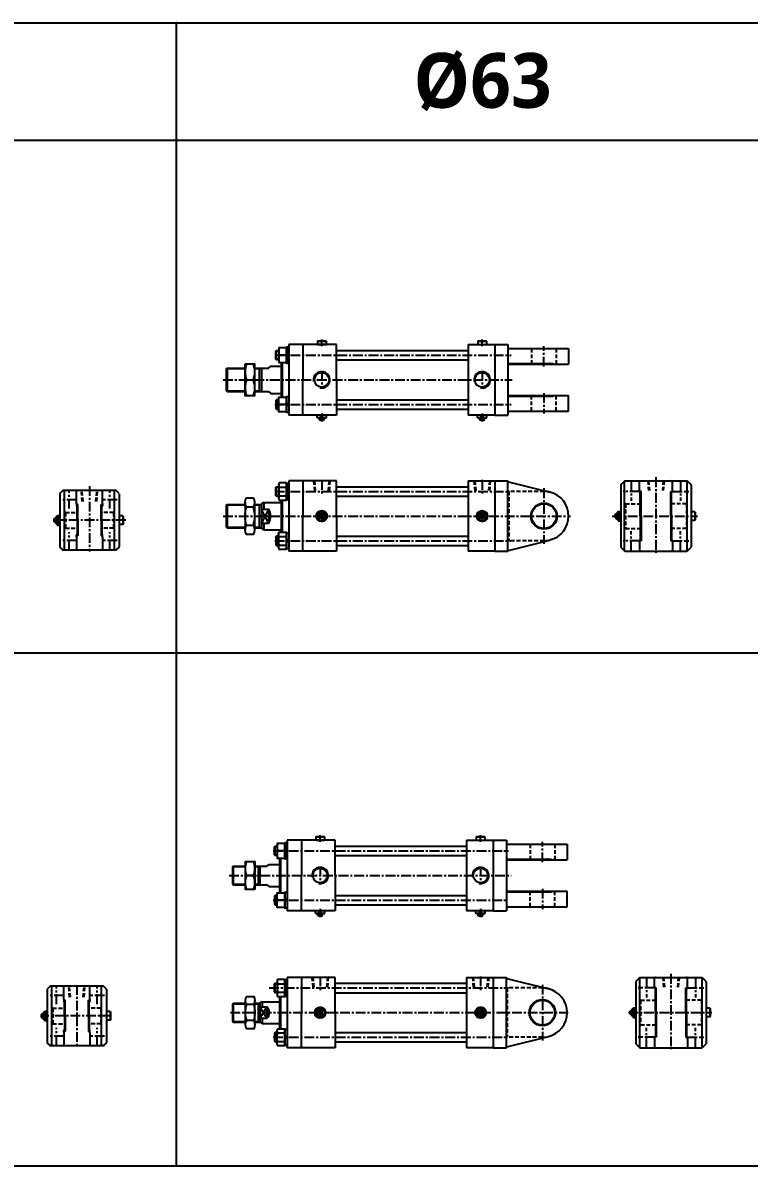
# Model space of a CAD drawing. Extents: x -819 to 29893, y -8942 to 9886.
# Drawn here: x 1351 to 2279, y 2848 to 4308 of the extents above; entities that cross this region are included whole.
import ezdxf

# ---------------------------------------------------------------- set-up
doc = ezdxf.new("R2010")
doc.units = 0
doc.header["$LTSCALE"] = 10
doc.header["$MEASUREMENT"] = 0
for name, pattern in [('CENTER', [2, 1.25, -0.25, 0.25, -0.25]), ('CENTERX2', [4, 2.5, -0.5, 0.5, -0.5]), ('HIDDENX2', [0.75, 0.5, -0.25])]:
    doc.linetypes.add(name, pattern=pattern)
doc.layers.get('0').update_dxf_attribs({"linetype": 'CONTINUOUS'})
doc.layers.get('DEFPOINTS').update_dxf_attribs({"linetype": 'CONTINUOUS'})
for name, color, linetype in [('CEN', 1, 'CENTERX2'), ('CENTER', 1, 'CENTER'), ('HID', 2, 'HIDDENX2'), ('ML', 7, 'CONTINUOUS'), ('테두리', 7, 'CONTINUOUS')]:
    doc.layers.add(name, color=color, linetype=linetype)
doc.styles.add('문자', font='romans.shx')

msp = doc.modelspace()

# ---------------------------------------------------------------- linework, layer by layer
for p, q in [((836.8, 4307.9), (1546.9, 4307.9)), ((1546.9, 4307.9), (2332, 4307.9)), ((1547.4, 2847.5), (1547.4, 4307.4)), ((837.3, 4157.9), (1547.4, 4157.9)), ((1547.4, 4157.9), (2332.5, 4157.9)), ((5152.1, 3502.7), (-0.5, 3502.7)), ((5151.6, 2847.5), (-0.5, 2847.5))]:
    msp.add_line(p, q)
for centre, start, end in [((1546.9, 4307.4), 0, 90), ((1547.9, 3718.4), 180, 270)]:
    msp.add_arc(centre, 0.5, start, end)
at = {"layer": 'CEN', "color": 1, "linetype": 'CENTER'}
for p, q in [((2017, 3868.9), (2017, 3894.9)), ((2017, 3834.9), (2017, 3808.9)), ((2017, 3713.4), (2017, 3642.4)), ((2015, 3235.8), (2015, 3261.8)), ((2015, 3201.8), (2015, 3175.8)), ((2015, 3079.1), (2015, 3008.2))]:
    msp.add_line(p, q, dxfattribs=at)
at = {"layer": 'CENTER'}
for p, q in [((2128.6, 3721.6), (2128.6, 3697.2)), ((2191.6, 3721.6), (2191.6, 3697.2)), ((1419.7, 3698.5), (1400.8, 3698.5)), ((1410.2, 3687.6), (1410.2, 3709.4)), ((1471.7, 3698.5), (1452.8, 3698.5)), ((1462.2, 3687.6), (1462.2, 3709.4)), ((2139.1, 3709.4), (2118, 3709.4)), ((2181, 3709.4), (2202.1, 3709.4)), ((1410.2, 3635.6), (1410.2, 3657.4)), ((1462.2, 3635.6), (1462.2, 3657.4)), ((2128.6, 3634.2), (2128.6, 3658.6)), ((2191.6, 3634.2), (2191.6, 3658.6)), ((1419.7, 3646.5), (1400.8, 3646.5)), ((1471.7, 3646.5), (1452.8, 3646.5)), ((2139.1, 3646.4), (2118, 3646.4)), ((2181, 3646.4), (2202.1, 3646.4)), ((2147.8, 3087.3), (2147.8, 3063)), ((2210.8, 3087.3), (2210.8, 3063)), ((1394, 3054.5), (1394, 3076.3)), ((1446, 3054.5), (1446, 3076.3)), ((2158.3, 3075.1), (2137.2, 3075.1)), ((2200.2, 3075.1), (2221.3, 3075.1)), ((1403.5, 3065.4), (1384.6, 3065.4)), ((1455.5, 3065.4), (1436.6, 3065.4)), ((1394, 3002.5), (1394, 3024.3)), ((1446, 3002.5), (1446, 3024.3)), ((2147.8, 3000), (2147.8, 3024.3)), ((2210.8, 3000), (2210.8, 3024.3)), ((1403.5, 3013.4), (1384.6, 3013.4)), ((1455.5, 3013.4), (1436.6, 3013.4)), ((2158.3, 3012.1), (2137.2, 3012.1)), ((2200.2, 3012.1), (2221.3, 3012.1))]:
    msp.add_line(p, q, dxfattribs=at)
at = {"layer": 'DEFPOINTS', "color": 0, "linetype": 'ByBlock'}
for p in [(2140.1, 3709.4), (2180.1, 3709.4), (1420.5, 3692.5), (1452, 3692.5), (2159.3, 3075.1), (2199.3, 3075.1), (1404.3, 3059.4), (1435.8, 3059.4)]:
    msp.add_point(p, dxfattribs=at)
at = {"layer": 'HID'}
for p, q in [((2001.2, 3891.9), (2001.2, 3872.9)), ((2032.7, 3891.9), (2032.7, 3872.9)), ((2000.2, 3871.9), (2001.2, 3872.9)), ((2001.2, 3872.9), (2032.7, 3872.9)), ((2024.6, 3871.9), (2024.6, 3871.9)), ((2033.7, 3871.9), (2032.7, 3872.9)), ((2000.2, 3831.9), (2001.2, 3830.9)), ((2001.2, 3830.9), (2032.7, 3830.9)), ((2001.2, 3811.9), (2001.2, 3830.9)), ((2024.6, 3831.9), (2024.6, 3831.9)), ((2033.7, 3831.9), (2032.7, 3830.9)), ((2032.7, 3811.9), (2032.7, 3830.9)), ((1427, 3696.5), (1425.8, 3710.5)), ((1428.1, 3696.5), (1426.9, 3710.5)), ((1444.3, 3696.5), (1445.6, 3710.5)), ((1445.5, 3696.5), (1446.7, 3710.5)), ((1722.5, 3722.9), (1723.6, 3710.1)), ((1723.6, 3722.9), (1724.9, 3708.9)), ((1742.3, 3722.9), (1741, 3708.9)), ((1743.4, 3722.9), (1742.3, 3710.1)), ((1927.5, 3722.9), (1928.6, 3710.1)), ((1928.6, 3722.9), (1929.9, 3708.9)), ((1947.3, 3722.9), (1946, 3708.9)), ((1948.4, 3722.9), (1947.3, 3710.1)), ((2149.6, 3722.9), (2150.7, 3710.1)), ((2150.7, 3722.9), (2152, 3708.9)), ((2169.4, 3722.9), (2168.1, 3708.9)), ((2170.5, 3722.9), (2169.4, 3710.1)), ((2017, 3709.4), (1971, 3709.4)), ((1972, 3709.4), (1972, 3646.4)), ((1404.5, 3683.5), (1405.5, 3682.5)), ((1405.5, 3682.5), (1405.5, 3662.5)), ((1405.5, 3682.5), (1420.5, 3682.5)), ((1467, 3682.5), (1452, 3682.5)), ((1468, 3683.5), (1467, 3682.5)), ((1467, 3682.5), (1467, 3662.5)), ((2120.1, 3694.6), (2121.1, 3693.6)), ((2121.1, 3693.6), (2121.1, 3662.1)), ((2121.1, 3693.6), (2140.1, 3693.6)), ((2199.1, 3693.6), (2180.1, 3693.6)), ((2200.1, 3694.6), (2199.1, 3693.6)), ((2199.1, 3693.6), (2199.1, 3662.1)), ((1404.5, 3661.5), (1405.5, 3662.5)), ((1405.5, 3662.5), (1420.5, 3662.5)), ((1467, 3662.5), (1452, 3662.5)), ((1468, 3661.5), (1467, 3662.5)), ((2120.1, 3661.1), (2121.1, 3662.1)), ((2121.1, 3662.1), (2140.1, 3662.1)), ((2199.1, 3662.1), (2180.1, 3662.1)), ((2200.1, 3661.1), (2199.1, 3662.1)), ((2017, 3646.4), (1971, 3646.4)), ((1999.2, 3258.8), (1999.2, 3239.8)), ((2030.7, 3258.8), (2030.7, 3239.8)), ((1998.2, 3238.8), (1999.2, 3239.8)), ((1999.2, 3239.8), (2030.7, 3239.8)), ((2022.6, 3238.8), (2022.6, 3238.8)), ((2031.7, 3238.8), (2030.7, 3239.8)), ((1998.2, 3198.8), (1999.2, 3197.8)), ((2022.6, 3198.8), (2022.6, 3198.8)), ((2031.7, 3198.8), (2030.7, 3197.8)), ((1999.2, 3197.8), (2030.7, 3197.8)), ((1999.2, 3178.8), (1999.2, 3197.8)), ((2030.7, 3178.8), (2030.7, 3197.8)), ((1720.5, 3088.6), (1721.6, 3075.8)), ((1721.6, 3088.6), (1722.9, 3074.6)), ((1740.3, 3088.6), (1739, 3074.6)), ((1741.4, 3088.6), (1740.3, 3075.8)), ((1925.5, 3088.6), (1926.6, 3075.8)), ((1926.6, 3088.6), (1927.9, 3074.6)), ((1945.3, 3088.6), (1944, 3074.6)), ((1946.4, 3088.6), (1945.3, 3075.8)), ((2168.8, 3088.6), (2169.9, 3075.8)), ((2169.9, 3088.6), (2171.2, 3074.6)), ((2188.6, 3088.6), (2187.4, 3074.6)), ((2189.7, 3088.6), (2188.6, 3075.8)), ((1410.8, 3063.4), (1409.6, 3077.4)), ((1411.9, 3063.4), (1410.7, 3077.4)), ((1428.1, 3063.4), (1429.4, 3077.4)), ((1429.3, 3063.4), (1430.5, 3077.4)), ((2015, 3075.1), (1969, 3075.1)), ((1970, 3075.1), (1970, 3012.1)), ((2139.3, 3060.4), (2140.3, 3059.4)), ((2140.3, 3059.4), (2140.3, 3027.9)), ((2140.3, 3059.4), (2159.3, 3059.4)), ((2218.3, 3059.4), (2199.3, 3059.4)), ((2219.3, 3060.4), (2218.3, 3059.4)), ((2218.3, 3059.4), (2218.3, 3027.9)), ((1388.3, 3050.4), (1389.3, 3049.4)), ((1389.3, 3049.4), (1389.3, 3029.4)), ((1389.3, 3049.4), (1404.3, 3049.4)), ((1450.8, 3049.4), (1435.8, 3049.4)), ((1451.8, 3050.4), (1450.8, 3049.4)), ((1450.8, 3049.4), (1450.8, 3029.4)), ((1388.3, 3028.4), (1389.3, 3029.4)), ((1389.3, 3029.4), (1404.3, 3029.4)), ((1450.8, 3029.4), (1435.8, 3029.4)), ((1451.8, 3028.4), (1450.8, 3029.4)), ((2139.3, 3026.9), (2140.3, 3027.9)), ((2140.3, 3027.9), (2159.3, 3027.9)), ((2218.3, 3027.9), (2199.3, 3027.9)), ((2219.3, 3026.9), (2218.3, 3027.9)), ((2015, 3012.1), (1969, 3012.1))]:
    msp.add_line(p, q, dxfattribs=at)
for centre, radius, start, end in [((2023.6, 3871.9), 1, 0, 90), ((2023.6, 3831.9), 1, 270, 0), ((2017, 3677.9), 31.5, 75.9331, 90), ((2017, 3677.9), 31.5, 270, 284.0669), ((2021.6, 3238.8), 1, 0, 90), ((2021.6, 3198.8), 1, 270, 0), ((2015, 3043.6), 31.5, 75.9331, 90), ((2015, 3043.6), 31.5, 270, 284.0669)]:
    msp.add_arc(centre, radius, start, end, dxfattribs=at)
at = {"layer": 'ML'}
for p, q in [((1727.5, 3901.4), (1728, 3901.9)), ((1727.5, 3901.4), (1738.5, 3901.4)), ((1727.5, 3901.4), (1727.5, 3896.9)), ((1728, 3901.9), (1738, 3901.9)), ((1738.5, 3901.4), (1738, 3901.9)), ((1738.5, 3901.4), (1738.5, 3896.9)), ((1932.5, 3901.4), (1933, 3901.9)), ((1932.5, 3901.4), (1943.5, 3901.4)), ((1932.5, 3901.4), (1932.5, 3896.9)), ((1933, 3901.9), (1943, 3901.9)), ((1943.5, 3901.4), (1943, 3901.9)), ((1943.5, 3901.4), (1943.5, 3896.9)), ((1675.4, 3877.4), (1675.4, 3889.4)), ((1688, 3885.8), (1691, 3882.8)), ((1691, 3896.9), (1691, 3806.9)), ((1709, 3896.9), (1691, 3896.9)), ((1752, 3896.9), (1709, 3896.9)), ((1709, 3896.9), (1709, 3851.9)), ((1727.5, 3896.9), (1738.5, 3896.9)), ((1752, 3851.9), (1752, 3896.9)), ((1752, 3889.4), (1920, 3889.4)), ((1920, 3896.9), (1954, 3896.9)), ((1920, 3896.9), (1920, 3851.9)), ((1932.5, 3896.9), (1943.5, 3896.9)), ((1954, 3896.9), (1954, 3806.9)), ((1954, 3896.9), (1971, 3896.9)), ((1971, 3896.9), (1971, 3806.9)), ((1971, 3891.9), (2048.5, 3891.9)), ((2048.5, 3891.9), (2048.5, 3871.9)), ((1688, 3883.4), (1678.8, 3883.4)), ((1681, 3873.9), (1681, 3829.9)), ((1682.5, 3873.9), (1682.5, 3829.9)), ((1688, 3884.1), (1691, 3881.1)), ((1752, 3877.4), (1920, 3877.4)), ((1971, 3872.9), (2023.6, 3872.9)), ((1971, 3870.9), (1972, 3870.9)), ((1972, 3871.9), (2048.5, 3871.9)), ((1972, 3870.9), (1972, 3871.9)), ((1611, 3865.9), (1612, 3866.9)), ((1611, 3865.9), (1611, 3837.9)), ((1612, 3866.9), (1612, 3836.9)), ((1612, 3866.9), (1635, 3866.9)), ((1647, 3866.9), (1665, 3866.9)), ((1653, 3866.9), (1653, 3836.9)), ((1656, 3866.9), (1656, 3836.9)), ((1665, 3866.9), (1668, 3869.4)), ((1668, 3869.4), (1681, 3869.4)), ((1636.8, 3851.9), (1645.2, 3851.9)), ((1709, 3806.9), (1709, 3851.9)), ((1752, 3851.9), (1752, 3806.9)), ((1920, 3851.9), (1920, 3806.9)), ((1611, 3837.9), (1612, 3836.9)), ((1612, 3836.9), (1635, 3836.9)), ((1647, 3836.9), (1665, 3836.9)), ((1665, 3836.9), (1668, 3834.4)), ((1668, 3834.4), (1681, 3834.4)), ((1675.4, 3826.4), (1675.4, 3814.4)), ((1752, 3826.4), (1920, 3826.4)), ((1971, 3832.9), (1972, 3832.9)), ((1971, 3830.9), (2023.6, 3830.9)), ((1972, 3832.9), (1972, 3831.9)), ((1972, 3831.9), (2048.5, 3831.9)), ((2048.5, 3811.9), (2048.5, 3831.9)), ((1688, 3820.4), (1678.8, 3820.4)), ((1688, 3819.8), (1691, 3822.8)), ((1688, 3818.1), (1691, 3821.1)), ((1752, 3814.4), (1920, 3814.4)), ((1971, 3811.9), (2048.5, 3811.9)), ((1709, 3806.9), (1691, 3806.9)), ((1752, 3806.9), (1709, 3806.9)), ((1739, 3806.9), (1727, 3806.9)), ((1727, 3803.9), (1727, 3806.9)), ((1727, 3803.9), (1731.8, 3803.9)), ((1728, 3802.9), (1727, 3803.9)), ((1738, 3802.9), (1728, 3802.9)), ((1730, 3800.9), (1730, 3802.9)), ((1731, 3799.9), (1730, 3800.9)), ((1730, 3800.9), (1736, 3800.9)), ((1735, 3799.9), (1731, 3799.9)), ((1731.8, 3802.9), (1731.8, 3806.9)), ((1734.1, 3802.9), (1734.1, 3806.9)), ((1734.1, 3803.9), (1739, 3803.9)), ((1735, 3799.9), (1736, 3800.9)), ((1736, 3800.9), (1736, 3802.9)), ((1738, 3802.9), (1739, 3803.9)), ((1739, 3803.9), (1739, 3806.9)), ((1954, 3806.9), (1920, 3806.9)), ((1944, 3806.9), (1932, 3806.9)), ((1932, 3803.9), (1932, 3806.9)), ((1932, 3803.9), (1936.8, 3803.9)), ((1933, 3802.9), (1932, 3803.9)), ((1943, 3802.9), (1933, 3802.9)), ((1935, 3800.9), (1935, 3802.9)), ((1936, 3799.9), (1935, 3800.9)), ((1935, 3800.9), (1941, 3800.9)), ((1940, 3799.9), (1936, 3799.9)), ((1936.8, 3802.9), (1936.8, 3806.9)), ((1939.1, 3802.9), (1939.1, 3806.9)), ((1939.1, 3803.9), (1944, 3803.9)), ((1940, 3799.9), (1941, 3800.9)), ((1941, 3800.9), (1941, 3802.9)), ((1943, 3802.9), (1944, 3803.9)), ((1944, 3803.9), (1944, 3806.9)), ((1954, 3806.9), (1971, 3806.9)), ((1470.3, 3710.5), (1402.2, 3710.5)), ((1404.5, 3634.5), (1404.5, 3710.5)), ((1419.5, 3693.5), (1419.5, 3709.5)), ((1453, 3693.5), (1453, 3709.5)), ((1468, 3634.5), (1468, 3710.5)), ((1675.4, 3703.4), (1675.4, 3715.4)), ((1678, 3717.6), (1678, 3701.2)), ((1678.8, 3714.9), (1688, 3714.9)), ((1688, 3711.7), (1691, 3708.7)), ((1688, 3710), (1691, 3707)), ((1709, 3722.9), (1691, 3722.9)), ((1691, 3722.9), (1691, 3632.9)), ((1752, 3722.9), (1709, 3722.9)), ((1709, 3722.9), (1709, 3677.9)), ((1752, 3677.9), (1752, 3722.9)), ((1752, 3715.4), (1920, 3715.4)), ((1920, 3722.9), (1954, 3722.9)), ((1920, 3722.9), (1920, 3677.9)), ((1954, 3722.9), (1954, 3632.9)), ((1954, 3722.9), (1971, 3722.9)), ((1971, 3632.9), (1971, 3722.9)), ((1971, 3722.9), (1971, 3722.7)), ((1971.7, 3721.7), (2024.6, 3708.4)), ((2115.1, 3717.6), (2115.1, 3638.2)), ((2120.1, 3633.2), (2120.1, 3722.6)), ((2120.4, 3722.9), (2199.7, 3722.9)), ((2139.1, 3710.4), (2139.1, 3721.9)), ((2139.1, 3710.4), (2139.1, 3709.4)), ((2181.1, 3710.4), (2181.1, 3721.9)), ((2181.1, 3710.4), (2181.1, 3709.4)), ((2200.1, 3633.2), (2200.1, 3722.6)), ((2205.1, 3717.6), (2205.1, 3638.2)), ((1398.2, 3706.5), (1398.2, 3638.5)), ((1474.2, 3706.5), (1474.2, 3638.5)), ((1635, 3695.5), (1635, 3660.3)), ((1647, 3695.5), (1647, 3660.3)), ((1659, 3695.4), (1656, 3693.7)), ((1659, 3695.4), (1681, 3695.4)), ((1659, 3695.4), (1659, 3686.9)), ((1678.8, 3703.9), (1688, 3703.9)), ((1681, 3698.4), (1681, 3657.4)), ((1682.5, 3698.4), (1682.5, 3657.4)), ((1752, 3703.4), (1920, 3703.4)), ((2140.1, 3677.9), (2140.1, 3709.4)), ((2141.1, 3709.4), (2140.1, 3709.4)), ((2141.1, 3677.9), (2141.1, 3709.4)), ((2179.1, 3709.4), (2180.1, 3709.4)), ((2179.1, 3677.9), (2179.1, 3709.4)), ((2180.1, 3677.9), (2180.1, 3709.4)), ((1419.5, 3693.5), (1419.5, 3691.4)), ((1420.5, 3672.5), (1420.5, 3692.5)), ((1421.5, 3692.5), (1420.5, 3692.5)), ((1421.5, 3672.5), (1421.5, 3692.5)), ((1451, 3672.5), (1451, 3692.5)), ((1451, 3692.5), (1452, 3692.5)), ((1452, 3672.5), (1452, 3692.5)), ((1453, 3693.5), (1453, 3691.4)), ((1611, 3691.9), (1612, 3692.9)), ((1611, 3691.9), (1611, 3663.9)), ((1612, 3692.9), (1635, 3692.9)), ((1612, 3692.9), (1612, 3662.9)), ((1636.8, 3689.6), (1645.2, 3689.6)), ((1647, 3692.9), (1656, 3692.9)), ((1653, 3692.9), (1653, 3662.9)), ((1656, 3693.7), (1656, 3662.1)), ((1656, 3686.9), (1665, 3686.9)), ((1665, 3686.9), (1665, 3668.9)), ((1731.8, 3683.8), (1727.1, 3679.1)), ((1734.1, 3683.8), (1738.8, 3679.1)), ((1936.8, 3683.8), (1932.1, 3679.1)), ((1939.1, 3683.8), (1943.8, 3679.1)), ((2108.1, 3679.9), (2109.1, 3680.9)), ((2109.1, 3680.9), (2109.1, 3674.9)), ((2109.1, 3680.9), (2111.1, 3680.9)), ((2111.1, 3682.9), (2112.1, 3683.9)), ((2111.1, 3672.9), (2111.1, 3682.9)), ((2112.1, 3683.9), (2115.1, 3683.9)), ((2112.1, 3683.9), (2112.1, 3679.1)), ((2115.1, 3671.9), (2115.1, 3683.9)), ((2209.6, 3683.4), (2205.1, 3683.4)), ((2209.6, 3683.4), (2209.6, 3672.4)), ((2209.6, 3683.4), (2210.1, 3682.9)), ((2210.1, 3682.9), (2210.1, 3672.9)), ((1391.2, 3674.5), (1392.2, 3675.5)), ((1391.2, 3670.5), (1391.2, 3674.5)), ((1391.2, 3670.5), (1392.2, 3669.5)), ((1392.2, 3675.5), (1392.2, 3669.5)), ((1392.2, 3675.5), (1394.2, 3675.5)), ((1392.2, 3669.5), (1394.2, 3669.5)), ((1394.2, 3677.5), (1395.2, 3678.5)), ((1394.2, 3667.5), (1394.2, 3677.5)), ((1394.2, 3673.7), (1398.2, 3673.7)), ((1394.2, 3671.3), (1398.2, 3671.3)), ((1394.2, 3667.5), (1395.2, 3666.5)), ((1395.2, 3678.5), (1395.2, 3673.7)), ((1395.2, 3678.5), (1398.2, 3678.5)), ((1395.2, 3671.3), (1395.2, 3666.5)), ((1395.2, 3666.5), (1398.2, 3666.5)), ((1398.2, 3666.5), (1398.2, 3678.5)), ((1420.5, 3672.5), (1420.5, 3652.5)), ((1421.5, 3672.5), (1421.5, 3652.5)), ((1451, 3672.5), (1451, 3652.5)), ((1452, 3672.5), (1452, 3652.5)), ((1478.7, 3678), (1474.2, 3678)), ((1478.7, 3667), (1474.2, 3667)), ((1478.7, 3678), (1478.7, 3667)), ((1478.7, 3678), (1479.2, 3677.5)), ((1478.7, 3667), (1479.2, 3667.5)), ((1479.2, 3677.5), (1479.2, 3667.5)), ((1636.8, 3666.1), (1645.2, 3666.1)), ((1656, 3668.9), (1665, 3668.9)), ((1659, 3668.9), (1659, 3660.4)), ((1709, 3632.9), (1709, 3677.9)), ((1727.1, 3676.7), (1731.8, 3672)), ((1738.8, 3676.7), (1734.1, 3672)), ((1752, 3677.9), (1752, 3632.9)), ((1920, 3677.9), (1920, 3632.9)), ((1932.1, 3676.7), (1936.8, 3672)), ((1943.8, 3676.7), (1939.1, 3672)), ((2108.1, 3675.9), (2108.1, 3679.9)), ((2108.1, 3675.9), (2109.1, 3674.9)), ((2109.1, 3674.9), (2111.1, 3674.9)), ((2111.1, 3679.1), (2115.1, 3679.1)), ((2111.1, 3676.7), (2115.1, 3676.7)), ((2111.1, 3672.9), (2112.1, 3671.9)), ((2112.1, 3676.7), (2112.1, 3671.9)), ((2112.1, 3671.9), (2115.1, 3671.9)), ((2140.1, 3677.9), (2140.1, 3646.4)), ((2141.1, 3677.9), (2141.1, 3646.4)), ((2179.1, 3677.9), (2179.1, 3646.4)), ((2180.1, 3677.9), (2180.1, 3646.4)), ((2209.6, 3672.4), (2205.1, 3672.4)), ((2209.6, 3672.4), (2210.1, 3672.9)), ((1419.5, 3651.5), (1419.5, 3653.5)), ((1419.5, 3651.5), (1419.5, 3635.5)), ((1421.5, 3652.5), (1420.5, 3652.5)), ((1451, 3652.5), (1452, 3652.5)), ((1453, 3651.5), (1453, 3653.5)), ((1453, 3651.5), (1453, 3635.5)), ((1611, 3663.9), (1612, 3662.9)), ((1612, 3662.9), (1635, 3662.9)), ((1647, 3662.9), (1656, 3662.9)), ((1659, 3660.4), (1656, 3662.1)), ((1659, 3660.4), (1681, 3660.4)), ((1675.4, 3652.4), (1675.4, 3640.4)), ((1678, 3638.2), (1678, 3654.6)), ((1678.8, 3651.9), (1688, 3651.9)), ((1752, 3652.4), (1920, 3652.4)), ((1678.8, 3640.9), (1688, 3640.9)), ((1688, 3645.7), (1691, 3648.7)), ((1688, 3644), (1691, 3647)), ((1752, 3640.4), (1920, 3640.4)), ((1971.7, 3634.1), (2024.6, 3647.3)), ((2139.1, 3645.4), (2139.1, 3646.3)), ((2139.1, 3645.4), (2139.1, 3633.9)), ((2141.1, 3646.4), (2140.1, 3646.4)), ((2179.1, 3646.4), (2180.1, 3646.4)), ((2181.1, 3645.4), (2181.1, 3646.3)), ((2181.1, 3645.4), (2181.1, 3633.9)), ((1470.3, 3634.5), (1402.2, 3634.5)), ((1709, 3632.9), (1691, 3632.9)), ((1752, 3632.9), (1709, 3632.9)), ((1954, 3632.9), (1920, 3632.9)), ((1954, 3632.9), (1971, 3632.9)), ((1971, 3632.9), (1971, 3633.1)), ((2120.4, 3632.9), (2199.7, 3632.9)), ((1689, 3263.8), (1689, 3173.8)), ((1707, 3263.8), (1689, 3263.8)), ((1750, 3263.8), (1707, 3263.8)), ((1707, 3263.8), (1707, 3218.8)), ((1725.5, 3268.3), (1726, 3268.8)), ((1725.5, 3268.3), (1736.5, 3268.3)), ((1725.5, 3268.3), (1725.5, 3263.8)), ((1725.5, 3263.8), (1736.5, 3263.8)), ((1726, 3268.8), (1736, 3268.8)), ((1736.5, 3268.3), (1736, 3268.8)), ((1736.5, 3268.3), (1736.5, 3263.8)), ((1750, 3218.8), (1750, 3263.8)), ((1918, 3263.8), (1952, 3263.8)), ((1918, 3263.8), (1918, 3218.8)), ((1930.5, 3268.3), (1931, 3268.8)), ((1930.5, 3268.3), (1941.5, 3268.3)), ((1930.5, 3268.3), (1930.5, 3263.8)), ((1930.5, 3263.8), (1941.5, 3263.8)), ((1931, 3268.8), (1941, 3268.8)), ((1941.5, 3268.3), (1941, 3268.8)), ((1941.5, 3268.3), (1941.5, 3263.8)), ((1952, 3263.8), (1952, 3173.8)), ((1952, 3263.8), (1969, 3263.8)), ((1969, 3263.8), (1969, 3173.8)), ((1969, 3258.8), (2046.5, 3258.8)), ((2046.5, 3258.8), (2046.5, 3238.8)), ((1673.4, 3244.3), (1673.4, 3256.3)), ((1686, 3250.3), (1676.8, 3250.3)), ((1686, 3252.7), (1689, 3249.7)), ((1686, 3251), (1689, 3248)), ((1750, 3256.3), (1918, 3256.3)), ((1750, 3244.3), (1918, 3244.3)), ((1619, 3229.8), (1620, 3230.8)), ((1619, 3229.8), (1619, 3207.8)), ((1620, 3230.8), (1620, 3206.8)), ((1620, 3230.8), (1635.6, 3230.8)), ((1647.6, 3230.8), (1654, 3230.8)), ((1652, 3230.8), (1652, 3206.8)), ((1654, 3230.8), (1654, 3206.8)), ((1654, 3230.8), (1663, 3230.8)), ((1663, 3230.8), (1666, 3232.8)), ((1666, 3232.8), (1679, 3232.8)), ((1679, 3240.8), (1679, 3196.8)), ((1680.5, 3240.8), (1680.5, 3196.8)), ((1969, 3239.8), (2021.6, 3239.8)), ((1969, 3237.8), (1970, 3237.8)), ((1970, 3238.8), (2046.5, 3238.8)), ((1970, 3237.8), (1970, 3238.8)), ((1646, 3218.8), (1637.3, 3218.8)), ((1707, 3173.8), (1707, 3218.8)), ((1750, 3218.8), (1750, 3173.8)), ((1918, 3218.8), (1918, 3173.8)), ((1619, 3207.8), (1620, 3206.8)), ((1620, 3206.8), (1635.6, 3206.8)), ((1654, 3206.8), (1663, 3206.8)), ((1663, 3206.8), (1666, 3204.8)), ((1666, 3204.8), (1679, 3204.8)), ((1969, 3199.8), (1970, 3199.8)), ((1970, 3199.8), (1970, 3198.8)), ((1970, 3198.8), (2046.5, 3198.8)), ((2046.5, 3178.8), (2046.5, 3198.8)), ((1673.4, 3193.3), (1673.4, 3181.3)), ((1686, 3187.3), (1676.8, 3187.3)), ((1686, 3186.7), (1689, 3189.7)), ((1686, 3185), (1689, 3188)), ((1750, 3193.3), (1918, 3193.3)), ((1969, 3197.8), (2021.6, 3197.8)), ((1707, 3173.8), (1689, 3173.8)), ((1750, 3173.8), (1707, 3173.8)), ((1737, 3173.8), (1725, 3173.8)), ((1725, 3170.8), (1725, 3173.8)), ((1725, 3170.8), (1729.8, 3170.8)), ((1726, 3169.8), (1725, 3170.8)), ((1736, 3169.8), (1726, 3169.8)), ((1728, 3167.8), (1728, 3169.8)), ((1729.8, 3169.8), (1729.8, 3173.8)), ((1732.1, 3169.8), (1732.1, 3173.8)), ((1732.1, 3170.8), (1737, 3170.8)), ((1734, 3167.8), (1734, 3169.8)), ((1736, 3169.8), (1737, 3170.8)), ((1737, 3170.8), (1737, 3173.8)), ((1750, 3181.3), (1918, 3181.3)), ((1952, 3173.8), (1918, 3173.8)), ((1942, 3173.8), (1930, 3173.8)), ((1930, 3170.8), (1930, 3173.8)), ((1930, 3170.8), (1934.8, 3170.8)), ((1931, 3169.8), (1930, 3170.8)), ((1941, 3169.8), (1931, 3169.8)), ((1933, 3167.8), (1933, 3169.8)), ((1934.8, 3169.8), (1934.8, 3173.8)), ((1937.1, 3169.8), (1937.1, 3173.8)), ((1937.1, 3170.8), (1942, 3170.8)), ((1939, 3167.8), (1939, 3169.8)), ((1941, 3169.8), (1942, 3170.8)), ((1942, 3170.8), (1942, 3173.8)), ((1952, 3173.8), (1969, 3173.8)), ((1969, 3178.8), (2046.5, 3178.8)), ((1729, 3166.8), (1728, 3167.8)), ((1728, 3167.8), (1734, 3167.8)), ((1733, 3166.8), (1729, 3166.8)), ((1733, 3166.8), (1734, 3167.8)), ((1934, 3166.8), (1933, 3167.8)), ((1933, 3167.8), (1939, 3167.8)), ((1938, 3166.8), (1934, 3166.8)), ((1938, 3166.8), (1939, 3167.8)), ((1676, 3083.4), (1676, 3066.9)), ((1707, 3088.6), (1689, 3088.6)), ((1689, 3088.6), (1689, 2998.6)), ((1750, 3088.6), (1707, 3088.6)), ((1707, 3088.6), (1707, 3043.6)), ((1750, 3043.6), (1750, 3088.6)), ((1918, 3088.6), (1952, 3088.6)), ((1918, 3088.6), (1918, 3043.6)), ((1952, 3088.6), (1952, 2998.6)), ((1952, 3088.6), (1969, 3088.6)), ((1969, 2998.6), (1969, 3088.6)), ((1969, 3088.6), (1969, 3088.4)), ((1969.7, 3087.4), (2022.6, 3074.2)), ((2134.3, 3083.3), (2134.3, 3003.9)), ((2139.3, 2998.9), (2139.3, 3088.3)), ((2139.6, 3088.6), (2218.9, 3088.6)), ((2158.3, 3076.1), (2158.3, 3087.6)), ((2200.3, 3076.1), (2200.3, 3087.6)), ((2219.3, 2998.9), (2219.3, 3088.3)), ((2224.3, 3083.3), (2224.3, 3003.9)), ((1382, 3073.4), (1382, 3005.4)), ((1454.1, 3077.4), (1386, 3077.4)), ((1388.3, 3001.4), (1388.3, 3077.4)), ((1403.3, 3060.4), (1403.3, 3076.4)), ((1436.8, 3060.4), (1436.8, 3076.4)), ((1451.8, 3001.4), (1451.8, 3077.4)), ((1458, 3073.4), (1458, 3005.4)), ((1673.4, 3069.1), (1673.4, 3081.1)), ((1676.8, 3080.6), (1686, 3080.6)), ((1676.8, 3069.6), (1686, 3069.6)), ((1686, 3077.5), (1689, 3074.5)), ((1686, 3075.8), (1689, 3072.8)), ((1750, 3081.1), (1918, 3081.1)), ((1750, 3069.1), (1918, 3069.1)), ((2158.3, 3076.1), (2158.3, 3075.2)), ((2159.3, 3043.6), (2159.3, 3075.1)), ((2160.3, 3075.1), (2159.3, 3075.1)), ((2160.3, 3043.6), (2160.3, 3075.1)), ((2198.3, 3075.1), (2199.3, 3075.1)), ((2198.3, 3043.6), (2198.3, 3075.1)), ((2199.3, 3043.6), (2199.3, 3075.1)), ((2200.3, 3076.1), (2200.3, 3075.2)), ((1403.3, 3060.4), (1403.3, 3058.4)), ((1404.3, 3039.4), (1404.3, 3059.4)), ((1405.3, 3059.4), (1404.3, 3059.4)), ((1405.3, 3039.4), (1405.3, 3059.4)), ((1434.8, 3039.4), (1434.8, 3059.4)), ((1434.8, 3059.4), (1435.8, 3059.4)), ((1435.8, 3039.4), (1435.8, 3059.4)), ((1436.8, 3060.4), (1436.8, 3058.4)), ((1619, 3054.6), (1620, 3055.6)), ((1619, 3054.6), (1619, 3032.6)), ((1620, 3055.6), (1620, 3031.6)), ((1620, 3055.6), (1635.6, 3055.6)), ((1635.6, 3028.3), (1635.6, 3059)), ((1646.1, 3053.9), (1637.2, 3053.9)), ((1647.6, 3028.3), (1647.6, 3059)), ((1647.6, 3055.6), (1654, 3055.6)), ((1652, 3055.6), (1652, 3031.6)), ((1657, 3057.6), (1654, 3055.9)), ((1654, 3055.9), (1654, 3031.4)), ((1657, 3057.6), (1679, 3057.6)), ((1657, 3057.6), (1657, 3050.8)), ((1679, 3064.2), (1679, 3023.1)), ((1680.5, 3064.2), (1680.5, 3023.1)), ((1375, 3041.4), (1376, 3042.4)), ((1375, 3037.4), (1375, 3041.4)), ((1375.5, 3041.9), (1378, 3041.9)), ((1376, 3042.4), (1376, 3036.4)), ((1376, 3042.4), (1378, 3042.4)), ((1378, 3044.4), (1379, 3045.4)), ((1378, 3034.4), (1378, 3044.4)), ((1378, 3040.6), (1382, 3040.6)), ((1378, 3038.2), (1382, 3038.2)), ((1379, 3045.4), (1379, 3040.6)), ((1379, 3045.4), (1382, 3045.4)), ((1379, 3038.2), (1379, 3033.4)), ((1382, 3033.4), (1382, 3045.4)), ((1404.3, 3039.4), (1404.3, 3019.4)), ((1405.3, 3039.4), (1405.3, 3019.4)), ((1434.8, 3039.4), (1434.8, 3019.4)), ((1435.8, 3039.4), (1435.8, 3019.4)), ((1462.5, 3044.9), (1458, 3044.9)), ((1462.5, 3044.9), (1462.5, 3033.9)), ((1462.5, 3044.9), (1463, 3044.4)), ((1463, 3044.4), (1463, 3034.4)), ((1654, 3050.8), (1663, 3050.8)), ((1663, 3050.8), (1663, 3036.4)), ((1707, 2998.6), (1707, 3043.6)), ((1729.8, 3049.5), (1725.1, 3044.8)), ((1725.1, 3042.4), (1729.8, 3037.7)), ((1732.1, 3049.5), (1736.8, 3044.8)), ((1736.8, 3042.4), (1732.1, 3037.7)), ((1750, 3043.6), (1750, 2998.6)), ((1918, 3043.6), (1918, 2998.6)), ((1934.8, 3049.5), (1930.1, 3044.8)), ((1930.1, 3042.4), (1934.8, 3037.7)), ((1937.1, 3049.5), (1941.8, 3044.8)), ((1941.8, 3042.4), (1937.1, 3037.7)), ((2127.3, 3045.6), (2128.3, 3046.6)), ((2127.3, 3041.6), (2127.3, 3045.6)), ((2127.3, 3041.6), (2128.3, 3040.6)), ((2128.3, 3046.6), (2128.3, 3040.6)), ((2128.3, 3046.6), (2130.3, 3046.6)), ((2128.3, 3040.6), (2130.3, 3040.6)), ((2130.3, 3048.6), (2131.3, 3049.6)), ((2130.3, 3038.6), (2130.3, 3048.6)), ((2130.3, 3044.8), (2134.3, 3044.8)), ((2130.3, 3042.4), (2134.3, 3042.4)), ((2130.3, 3038.6), (2131.3, 3037.6)), ((2131.3, 3049.6), (2134.3, 3049.6)), ((2131.3, 3049.6), (2131.3, 3044.8)), ((2131.3, 3042.4), (2131.3, 3037.6)), ((2134.3, 3037.6), (2134.3, 3049.6)), ((2159.3, 3043.6), (2159.3, 3012.1)), ((2160.3, 3043.6), (2160.3, 3012.1)), ((2198.3, 3043.6), (2198.3, 3012.1)), ((2199.3, 3043.6), (2199.3, 3012.1)), ((2228.8, 3049.1), (2224.3, 3049.1)), ((2224.3, 3049.1), (2224.3, 3038.1)), ((2228.8, 3038.1), (2224.3, 3038.1)), ((2228.8, 3049.1), (2228.8, 3038.1)), ((2228.8, 3049.1), (2229.3, 3048.6)), ((2228.8, 3038.1), (2229.3, 3038.6)), ((2229.3, 3048.6), (2229.3, 3038.6)), ((1375, 3037.4), (1376, 3036.4)), ((1375.5, 3036.9), (1378, 3036.9)), ((1376, 3036.4), (1378, 3036.4)), ((1378, 3034.4), (1379, 3033.4)), ((1379, 3033.4), (1382, 3033.4)), ((1462.5, 3033.9), (1458, 3033.9)), ((1462.5, 3033.9), (1463, 3034.4)), ((1619, 3032.6), (1620, 3031.6)), ((1620, 3031.6), (1635.6, 3031.6)), ((1646.1, 3033.4), (1637.2, 3033.4)), ((1647.6, 3031.6), (1654, 3031.6)), ((1654, 3036.4), (1663, 3036.4)), ((1657, 3029.6), (1654, 3031.4)), ((1657, 3036.4), (1657, 3029.6)), ((1657, 3029.6), (1679, 3029.6)), ((2131.3, 3037.6), (2134.3, 3037.6)), ((1403.3, 3018.4), (1403.3, 3020.4)), ((1403.3, 3018.4), (1403.3, 3002.4)), ((1405.3, 3019.4), (1404.3, 3019.4)), ((1434.8, 3019.4), (1435.8, 3019.4)), ((1436.8, 3018.4), (1436.8, 3020.4)), ((1436.8, 3018.4), (1436.8, 3002.4)), ((1673.4, 3018.1), (1673.4, 3006.1)), ((1676, 3003.9), (1676, 3020.4)), ((1676.8, 3017.6), (1686, 3017.6)), ((1686, 3011.5), (1689, 3014.5)), ((1686, 3009.8), (1689, 3012.8)), ((1750, 3018.1), (1918, 3018.1)), ((1969.7, 2999.8), (2022.6, 3013.1)), ((2158.3, 3011.1), (2158.3, 3012.1)), ((2158.3, 3011.1), (2158.3, 2999.6)), ((2160.3, 3012.1), (2159.3, 3012.1)), ((2198.3, 3012.1), (2199.3, 3012.1)), ((2200.3, 3011.1), (2200.3, 3012.1)), ((2200.3, 3011.1), (2200.3, 2999.6)), ((1454.1, 3001.4), (1386, 3001.4)), ((1676.8, 3006.6), (1686, 3006.6)), ((1707, 2998.6), (1689, 2998.6)), ((1750, 2998.6), (1707, 2998.6)), ((1750, 3006.1), (1918, 3006.1)), ((1952, 2998.6), (1918, 2998.6)), ((1952, 2998.6), (1969, 2998.6)), ((1969, 2998.6), (1969, 2998.8)), ((2139.6, 2998.6), (2218.9, 2998.6))]:
    msp.add_line(p, q, dxfattribs=at)
at = {"layer": 'ML', "color": 1, "linetype": 'CENTER'}
for p, q in [((1733, 3894.9), (1733, 3903.6)), ((1938, 3894.9), (1938, 3903.6)), ((1672.9, 3883.4), (1975.1, 3883.4)), ((1733, 3863.5), (1733, 3840.4)), ((1938, 3863.5), (1938, 3840.4)), ((1606.9, 3851.9), (1976.2, 3851.9)), ((1672.9, 3820.4), (1975.2, 3820.4)), ((1733, 3809.1), (1733, 3798.8)), ((1938, 3809.1), (1938, 3798.8)), ((1733, 3724.1), (1733, 3705.9)), ((1938, 3724.1), (1938, 3704.3)), ((2160.1, 3727.4), (2160.1, 3631)), ((1436.2, 3716.2), (1436.2, 3632.6)), ((1672.9, 3709.4), (1973.5, 3709.4)), ((1733, 3685.6), (1733, 3670.2)), ((1938, 3685.6), (1938, 3670.2)), ((1482.5, 3672.5), (1388.8, 3672.5)), ((1606.9, 3677.9), (2050.9, 3677.9)), ((2104.1, 3677.9), (2213, 3677.9)), ((1672.9, 3646.4), (1974.1, 3646.4)), ((1731, 3261.8), (1731, 3270.5)), ((1936, 3261.8), (1936, 3270.5)), ((1670.9, 3250.3), (1971.5, 3250.3)), ((1731, 3230.4), (1731, 3207.3)), ((1936, 3230.4), (1936, 3207.3)), ((1614.6, 3218.8), (1974.9, 3218.8)), ((1670.9, 3187.3), (1970.6, 3187.3)), ((1731, 3176), (1731, 3165.7)), ((1936, 3176), (1936, 3165.7)), ((1731, 3089.8), (1731, 3071.6)), ((1936, 3089.8), (1936, 3070.1)), ((2179.3, 3093.1), (2179.3, 2997.1)), ((1420, 3078.7), (1420, 2999.5)), ((1665.9, 3075.1), (1971.5, 3075.1)), ((1464.4, 3039.4), (1373.8, 3039.4)), ((1616.4, 3043.6), (2048, 3043.6)), ((1731, 3051.3), (1731, 3035.9)), ((1936, 3051.3), (1936, 3035.9)), ((2124.8, 3043.6), (2231.7, 3043.6)), ((1670.9, 3012.1), (1970.6, 3012.1))]:
    msp.add_line(p, q, dxfattribs=at)
at = {"layer": 'ML', "color": 7, "linetype": 'Continuous'}
msp.add_line((2205.1, 3683.4), (2205.1, 3672.4), dxfattribs=at)
at = {"layer": 'ML'}
for points in [[(1678, 3877.4), (1675.4, 3877.4), (1674.5, 3878.4), (1674.5, 3888.5), (1675.4, 3889.4), (1678, 3889.4)], [(1691, 3873.1), (1691, 3893.7), (1688, 3893.7), (1688, 3873.1), (1691, 3873.1)], [(1678, 3826.4), (1675.4, 3826.4), (1674.5, 3825.5), (1674.5, 3815.4), (1675.4, 3814.4), (1678, 3814.4)], [(1691, 3830.7), (1691, 3810.1), (1688, 3810.1), (1688, 3830.7), (1691, 3830.7)], [(1678, 3703.4), (1675.4, 3703.4), (1674.5, 3704.3), (1674.5, 3714.4), (1675.4, 3715.4), (1678, 3715.4)], [(1691, 3699.1), (1691, 3719.7), (1688, 3719.7), (1688, 3699.1), (1691, 3699.1)], [(1678, 3652.4), (1675.4, 3652.4), (1674.5, 3651.4), (1674.5, 3641.3), (1675.4, 3640.4), (1678, 3640.4)], [(1691, 3656.7), (1691, 3636.1), (1688, 3636.1), (1688, 3656.7), (1691, 3656.7)], [(1689, 3240), (1689, 3260.6), (1686, 3260.6), (1686, 3240), (1689, 3240)], [(1676, 3244.3), (1673.4, 3244.3), (1672.5, 3245.3), (1672.5, 3255.4), (1673.4, 3256.3), (1676, 3256.3)], [(1676, 3193.3), (1673.4, 3193.3), (1672.5, 3192.4), (1672.5, 3182.3), (1673.4, 3181.3), (1676, 3181.3)], [(1689, 3197.6), (1689, 3177), (1686, 3177), (1686, 3197.6), (1689, 3197.6)], [(1689, 3064.8), (1689, 3085.4), (1686, 3085.4), (1686, 3064.8), (1689, 3064.8)], [(1676, 3069.1), (1673.4, 3069.1), (1672.5, 3070.1), (1672.5, 3080.2), (1673.4, 3081.1), (1676, 3081.1)], [(1676, 3018.1), (1673.4, 3018.1), (1672.5, 3017.2), (1672.5, 3007.1), (1673.4, 3006.1), (1676, 3006.1)], [(1689, 3022.4), (1689, 3001.8), (1686, 3001.8), (1686, 3022.4), (1689, 3022.4)]]:
    msp.add_lwpolyline(points, dxfattribs=at)
for points in [[(1688, 3892.9), (1678, 3892.9), (1678, 3873.9), (1688, 3873.9)], [(1635, 3872.4), (1647, 3872.4), (1647, 3831.4), (1635, 3831.4)], [(1688, 3810.9), (1678, 3810.9), (1678, 3829.9), (1688, 3829.9)], [(1686, 3259.8), (1676, 3259.8), (1676, 3240.8), (1686, 3240.8)], [(1647.6, 3200.8), (1635.6, 3200.8), (1635.6, 3236.8), (1647.6, 3236.8)], [(1686, 3177.8), (1676, 3177.8), (1676, 3196.8), (1686, 3196.8)]]:
    msp.add_lwpolyline(points, close=True, dxfattribs=at)
for points in [[(1678.8, 3892.9, 0.178633), (1678.8, 3883.4, 0.178633), (1678.8, 3873.9)], [(1636.8, 3872.4, 0.178633), (1636.8, 3851.9, 0.178633), (1636.8, 3831.4)], [(1645.2, 3872.4, -0.178633), (1645.2, 3851.9, -0.178633), (1645.2, 3831.4)], [(1678.8, 3810.9, -0.178633), (1678.8, 3820.4, -0.178633), (1678.8, 3829.9)], [(1688, 3720.4), (1678.8, 3720.4, 0.309401), (1678.8, 3714.9, 0.154701), (1678.8, 3703.9, 0.309401), (1678.8, 3698.4), (1688, 3698.4), (1688, 3720.4)], [(1636.8, 3689.6, -0.309401), (1636.8, 3701.4), (1645.2, 3701.4, -0.309401), (1645.2, 3689.6, -0.154701), (1645.2, 3666.1, -0.309401), (1645.2, 3654.4), (1636.8, 3654.4, -0.309401), (1636.8, 3666.1, -0.154701), (1636.8, 3689.6, 0.178633)], [(1688, 3635.4), (1678.8, 3635.4, -0.309401), (1678.8, 3640.9, -0.154701), (1678.8, 3651.9, -0.309401), (1678.8, 3657.4), (1688, 3657.4), (1688, 3635.4)], [(1676.8, 3259.8, 0.178633), (1676.8, 3250.3, 0.178633), (1676.8, 3240.8)], [(1637.3, 3200.8, -0.178633), (1637.3, 3218.8, -0.178633), (1637.3, 3236.8)], [(1646, 3200.8, 0.178633), (1646, 3218.8, 0.178633), (1646, 3236.8)], [(1676.8, 3177.8, -0.178633), (1676.8, 3187.3, -0.178633), (1676.8, 3196.8)], [(1686, 3086.1), (1676.8, 3086.1, 0.309401), (1676.8, 3080.6, 0.154701), (1676.8, 3069.6, 0.309401), (1676.8, 3064.2), (1686, 3064.2), (1686, 3086.1)], [(1646.1, 3033.4, -0.309401), (1646.1, 3023.1), (1637.2, 3023.1, -0.309401), (1637.2, 3033.4, -0.154701), (1637.2, 3053.9, -0.309401), (1637.2, 3064.1), (1646.1, 3064.1, -0.309401), (1646.1, 3053.9, -0.154701), (1646.1, 3033.4, 0.178633)], [(1686, 3001.2), (1676.8, 3001.2, -0.309401), (1676.8, 3006.6, -0.154701), (1676.8, 3017.6, -0.309401), (1676.8, 3023.1), (1686, 3023.1), (1686, 3001.2)]]:
    msp.add_lwpolyline(points, format="xyb", dxfattribs=at)
for centre, radius in [((1733, 3851.9), 9.32), ((1938, 3851.9), 9.32), ((1733, 3677.9), 7), ((1733, 3677.9), 6), ((1733, 3677.9), 3), ((1938, 3677.9), 7), ((1938, 3677.9), 6), ((1938, 3677.9), 3), ((2017, 3677.9), 16.7), ((2017, 3677.9), 15.8), ((1731, 3218.8), 9.32), ((1936, 3218.8), 9.32), ((2015, 3043.6), 16.7), ((2015, 3043.6), 15.8), ((1731, 3043.6), 7), ((1731, 3043.6), 6), ((1731, 3043.6), 3), ((1936, 3043.6), 7), ((1936, 3043.6), 6), ((1936, 3043.6), 3)]:
    msp.add_circle(centre, radius, dxfattribs=at)
at = {"layer": 'ML', "color": 7, "linetype": 'Continuous'}
for centre in [(1436.3, 3672.5), (1420.1, 3039.4)]:
    msp.add_arc(centre, 51, 131.8325, 138.2062, dxfattribs=at)
at = {"layer": 'ML'}
for centre, radius, start, end in [((1420.5, 3709.5), 1, 90, 180), ((1452, 3709.5), 1, 0, 90), ((1436.3, 3672.5), 51, 41.8712, 48.1675), ((1972, 3722.7), 1, 180, 255.9331), ((2160.1, 3677.9), 60, 131.4096, 138.5904), ((2140.1, 3721.9), 1, 90, 180), ((2140.1, 3710.4), 1, 180, 270), ((2140.1, 3709.4), 1, 180, 270), ((2180.1, 3721.9), 1, 0, 90), ((2180.1, 3710.4), 1, 270, 0), ((2180.1, 3709.4), 1, 270, 0), ((2160.1, 3677.9), 60, 41.4096, 48.5904), ((2017, 3677.9), 31.5, 284.0669, 75.9331), ((1420.5, 3693.5), 1, 180, 270), ((1420.5, 3691.4), 1, 180, 270), ((1452, 3693.5), 1, 270, 0), ((1452, 3691.4), 1, 270, 0), ((1652.9, 3677.9), 15, 323.183, 36.817), ((1420.5, 3653.5), 1, 90, 180), ((1420.5, 3651.5), 1, 90, 180), ((1452, 3653.5), 1, 0, 90), ((1452, 3651.5), 1, 0, 90), ((1436.3, 3672.5), 51, 221.7938, 228.1675), ((1436.3, 3672.5), 51, 311.8325, 318.1288), ((2160.1, 3677.9), 60, 221.4096, 228.5904), ((2140.1, 3646.3), 1, 90, 180), ((2140.1, 3645.4), 1, 90, 180), ((2180.1, 3646.3), 1, 0, 90), ((2180.1, 3645.4), 1, 0, 90), ((2160.1, 3677.9), 60, 311.4096, 318.5904), ((1420.5, 3635.5), 1, 180, 270), ((1452, 3635.5), 1, 270, 0), ((1972, 3633.1), 1, 104.0669, 180), ((2140.1, 3633.9), 1, 180, 270), ((2180.1, 3633.9), 1, 270, 0), ((1970, 3088.4), 1, 180, 255.9331), ((2179.3, 3043.6), 60, 131.4096, 138.5904), ((2159.3, 3087.6), 1, 90, 180), ((2199.3, 3087.6), 1, 0, 90), ((2179.3, 3043.6), 60, 41.4096, 48.5904), ((1404.3, 3076.4), 1, 90, 180), ((1435.8, 3076.4), 1, 0, 90), ((1420.1, 3039.4), 51, 41.8712, 48.1675), ((2015, 3043.6), 31.5, 284.0669, 75.9331), ((2159.3, 3076.1), 1, 180, 270), ((2159.3, 3075.2), 1, 180, 270), ((2199.3, 3076.1), 1, 270, 0), ((2199.3, 3075.2), 1, 270, 0), ((1404.3, 3060.4), 1, 180, 270), ((1404.3, 3058.4), 1, 180, 270), ((1435.8, 3060.4), 1, 270, 0), ((1435.8, 3058.4), 1, 270, 0), ((1655.8, 3043.6), 10.2, 314.8229, 45.1771), ((1404.3, 3020.4), 1, 90, 180), ((1404.3, 3018.4), 1, 90, 180), ((1435.8, 3020.4), 1, 0, 90), ((1435.8, 3018.4), 1, 0, 90), ((2159.3, 3012.1), 1, 90, 180), ((2159.3, 3011.1), 1, 90, 180), ((2199.3, 3012.1), 1, 0, 90), ((2199.3, 3011.1), 1, 0, 90), ((1420.1, 3039.4), 51, 221.7938, 228.1675), ((1404.3, 3002.4), 1, 180, 270), ((1435.8, 3002.4), 1, 270, 0), ((1420.1, 3039.4), 51, 311.8325, 318.1288), ((1970, 2998.8), 1, 104.0669, 180), ((2179.3, 3043.6), 60, 221.4096, 228.5904), ((2159.3, 2999.6), 1, 180, 270), ((2199.3, 2999.6), 1, 270, 0), ((2179.3, 3043.6), 60, 311.4096, 318.5904)]:
    msp.add_arc(centre, radius, start, end, dxfattribs=at)
at = {"layer": '테두리', "color": 7}
for p, q in [((1678, 3888.5), (1674.5, 3888.5)), ((1678, 3878.4), (1674.5, 3878.4)), ((1611.2, 3866.2), (1635, 3866.2)), ((1647, 3866.2), (1653, 3866.2)), ((1653, 3866.2), (1654.3, 3866.9)), ((1611.2, 3837.7), (1635, 3837.7)), ((1647, 3837.7), (1653, 3837.7)), ((1653, 3837.7), (1654.3, 3836.9)), ((1678, 3825.5), (1674.5, 3825.5)), ((1678, 3815.4), (1674.5, 3815.4)), ((1730.5, 3800.4), (1730.5, 3802.9)), ((1735.5, 3800.4), (1735.5, 3802.9)), ((1935.5, 3800.4), (1935.5, 3802.9)), ((1940.5, 3800.4), (1940.5, 3802.9)), ((1678, 3714.4), (1674.5, 3714.4)), ((1678, 3704.3), (1674.5, 3704.3)), ((1611.2, 3692.1), (1635, 3692.1)), ((1647, 3692.1), (1653, 3692.1)), ((1653, 3692.1), (1654.3, 3692.9)), ((1665, 3686.9), (1656, 3668.9)), ((1665, 3668.9), (1656, 3686.9)), ((2108.6, 3680.4), (2111.1, 3680.4)), ((1391.7, 3675), (1394.2, 3675)), ((1391.7, 3670), (1394.2, 3670)), ((2108.6, 3675.4), (2111.1, 3675.4)), ((1611.2, 3663.6), (1635, 3663.6)), ((1647, 3663.6), (1653, 3663.6)), ((1653, 3663.6), (1654.3, 3662.9)), ((1678, 3651.4), (1674.5, 3651.4)), ((1678, 3641.3), (1674.5, 3641.3)), ((1676, 3255.4), (1672.5, 3255.4)), ((1676, 3245.3), (1672.5, 3245.3)), ((1619.2, 3230.1), (1635.6, 3230.1)), ((1647.6, 3230.1), (1652, 3230.1)), ((1652, 3230.1), (1653.3, 3230.8)), ((1619.2, 3207.6), (1635.6, 3207.6)), ((1647.6, 3207.6), (1652, 3207.6)), ((1647.6, 3206.8), (1654, 3206.8)), ((1652, 3207.6), (1653.3, 3206.8)), ((1676, 3192.4), (1672.5, 3192.4)), ((1676, 3182.3), (1672.5, 3182.3)), ((1728.5, 3167.3), (1728.5, 3169.8)), ((1733.5, 3167.3), (1733.5, 3169.8)), ((1933.5, 3167.3), (1933.5, 3169.8)), ((1938.5, 3167.3), (1938.5, 3169.8)), ((1676, 3080.2), (1672.5, 3080.2)), ((1676, 3070.1), (1672.5, 3070.1)), ((1619.2, 3054.9), (1635.6, 3054.9)), ((1647.6, 3054.9), (1652, 3054.9)), ((1652, 3054.9), (1653.3, 3055.6)), ((1663, 3050.8), (1654, 3036.4)), ((1663, 3036.4), (1654, 3050.8)), ((2127.8, 3046.1), (2130.3, 3046.1)), ((2127.8, 3041.1), (2130.3, 3041.1)), ((1619.2, 3032.4), (1635.6, 3032.4)), ((1647.6, 3032.4), (1652, 3032.4)), ((1652, 3032.4), (1653.3, 3031.6)), ((1676, 3017.2), (1672.5, 3017.2)), ((1676, 3007.1), (1672.5, 3007.1))]:
    msp.add_line(p, q, dxfattribs=at)
for centre in [(1733, 3677.9), (1938, 3677.9), (1731, 3043.6), (1936, 3043.6)]:
    msp.add_circle(centre, 2.5, dxfattribs=at)
for centre, radius, start, end in [((1733, 3851.9), 10.5, 257.7131, 191.0431), ((1938, 3851.9), 10.5, 257.7131, 191.0431), ((1733, 3677.9), 6.5, 262.191, 185.6433), ((1938, 3677.9), 6.5, 262.191, 185.6433), ((1731, 3218.8), 10.5, 257.7131, 191.0431), ((1936, 3218.8), 10.5, 257.7131, 191.0431), ((1731, 3043.6), 6.5, 262.191, 185.6433), ((1936, 3043.6), 6.5, 262.191, 185.6433)]:
    msp.add_arc(centre, radius, start, end, dxfattribs=at)

# ---------------------------------------------------------------- texts
at = {"insert": (1850.1, 4269.4), "char_height": 70, "attachment_point": 1, "style": '문자'}
msp.add_mtext_dynamic_manual_height_columns('{\\fMalgun Gothic|b1|i0|c129|p50;%%C63}', width=124.533, gutter_width=16, heights=[0], dxfattribs=at)

doc.saveas('drawing.dxf')
